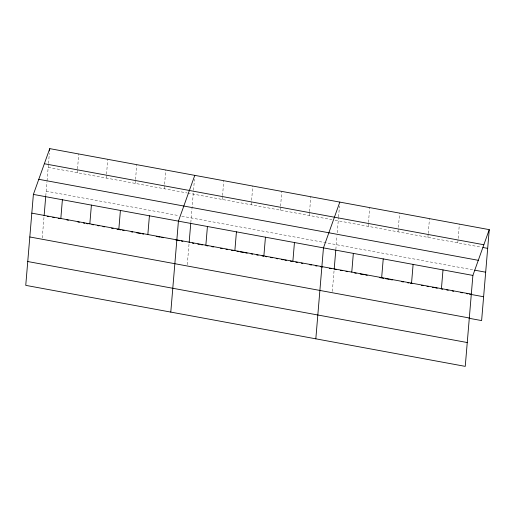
<?xml version="1.0" encoding="UTF-8"?>
<svg xmlns="http://www.w3.org/2000/svg" width="515" height="515" viewBox="0 0 515 515"><rect width="100%" height="100%" fill="white"/><g stroke="black" fill="none" stroke-linecap="round" stroke-linejoin="round"><path stroke-width="0.39" stroke-dasharray="2.58 1.93" d="M42.243 237.988L44.045 216.538M45.777 195.945L46.974 181.66M47.045 180.862L48.436 164.234M48.507 163.455L49.356 153.309M77.186 172.705L77.443 169.583M77.514 168.804L78.756 153.979M106.193 178.048L106.451 174.926M106.521 174.147L107.764 159.322M135.2 183.398L135.458 180.276M135.522 179.497L136.771 164.671M164.208 188.741L165.779 170.014M187.28 264.723L189.082 243.273M190.814 222.68L193.473 190.968M193.537 190.19L194.458 179.265M222.216 199.44L222.48 196.318M222.544 195.533L223.793 180.707M251.223 204.783L252.801 186.057M280.231 210.133L280.495 207.011M280.559 206.232L281.808 191.4M309.238 215.476L309.502 212.354M309.567 211.575L310.815 196.749M332.317 291.458L334.119 270.008M335.844 249.408L336.977 235.922M337.248 232.741L338.51 217.703M338.574 216.924L339.494 206M368.135 226.336L368.392 223.214M368.463 222.429L369.706 207.603M398.018 231.84L399.595 213.113M427.907 237.351L428.165 234.228M428.235 233.45L429.478 218.624M457.79 242.861L459.367 224.128M48.178 167.356L186.939 192.932M187.724 193.08L331.975 219.667M335.111 220.246L481.383 247.206M46.176 191.194L178.666 215.611M181.801 216.191L473.877 270.027"/><path stroke-width="0.77" d="M33.385 194.413L25.75 285.361L465.251 366.371L472.886 275.422L489.25 229.639L49.749 148.629L33.385 194.413L472.886 275.422M44.116 215.746L45.706 196.736M49.549 150.972L49.749 148.629M60.822 218.482L62.392 199.756M89.829 223.832L91.4 205.105M118.836 229.175L120.407 210.448M147.844 234.525L149.414 215.798M170.787 312.096L178.422 221.141L194.786 175.364M189.147 242.481L190.743 223.471M205.858 245.217L207.429 226.491M234.866 250.567L236.436 231.834M263.873 255.91L265.444 237.183M292.88 261.26L294.451 242.533M315.824 338.825L323.459 247.876L339.823 202.099M334.184 269.216L335.78 250.2M351.771 272.113L353.341 253.386M381.66 277.624L383.231 258.897M411.543 283.134L413.114 264.401M441.432 288.638L443.003 269.911M489.25 229.639L481.615 320.588L469.03 318.27M44.348 163.738L483.849 244.747M482.961 247.496L487.679 248.365M38.786 179.304L478.287 260.313M474.663 270.169L485.677 272.203M31.814 213.139L471.315 294.149M47.251 216.326L48.816 216.615M52.736 217.336L54.307 217.626M58.227 218.347L59.791 218.637M66.847 219.937L68.418 220.227M77.823 221.959L79.394 222.248M83.314 222.969L84.878 223.259M86.449 223.549L88.014 223.838M91.934 224.559L93.505 224.849M97.425 225.57L98.989 225.86M102.91 226.587L104.481 226.87M111.536 228.171L113.1 228.46M117.021 229.188L120.941 229.909M122.512 230.199L124.076 230.488M131.132 231.789L132.703 232.078M136.623 232.799L140.543 233.52M142.108 233.81L143.679 234.1M156.219 236.411L160.139 237.132M161.71 237.421L163.274 237.711M175.821 240.022L179.741 240.743M181.306 241.033L182.876 241.323M192.282 243.061L193.852 243.344M197.773 244.071L199.337 244.361M200.908 244.644L202.479 244.934M206.393 245.661L207.963 245.945M211.884 246.672L213.455 246.962M220.51 248.262L222.074 248.552M225.995 249.273L227.566 249.563M231.486 250.284L233.05 250.573M236.971 251.294L238.542 251.584M240.106 251.874L244.026 252.595M245.597 252.884L247.161 253.174M251.082 253.895L252.653 254.185M256.573 254.906L258.137 255.195M262.058 255.916L263.629 256.206M265.193 256.496L266.764 256.785M270.684 257.506L272.248 257.796M276.169 258.517L277.74 258.807M281.66 259.534L283.224 259.818M284.795 260.107L286.359 260.397M290.28 261.118L291.851 261.408M295.771 262.135L297.335 262.425M301.256 263.146L302.826 263.435M309.882 264.736L311.446 265.025M315.367 265.746L316.937 266.036M320.858 266.757L322.422 267.047M329.478 268.347L331.048 268.637M334.969 269.358L336.546 269.648M340.473 270.375L342.05 270.665M345.983 271.386L347.554 271.675M354.629 272.982L356.206 273.272M360.14 273.999L364.073 274.72M365.644 275.01L367.214 275.3M379.8 277.624L383.733 278.345M385.304 278.634L389.237 279.362M390.808 279.651L392.385 279.941M401.822 281.679L403.393 281.969M407.326 282.696L408.897 282.986M410.474 283.276L412.045 283.565M421.482 285.304L423.053 285.593M426.987 286.321L428.564 286.61M432.491 287.331L434.068 287.621M435.639 287.911L437.209 288.207M441.143 288.928L442.72 289.218M446.647 289.945L448.224 290.235M452.157 290.956L453.728 291.245M460.809 292.552L462.38 292.842M466.313 293.569L467.884 293.859M469.455 294.149L483.617 296.756M29.812 236.971L469.313 317.98M27.752 261.53L467.253 342.539"/></g></svg>
